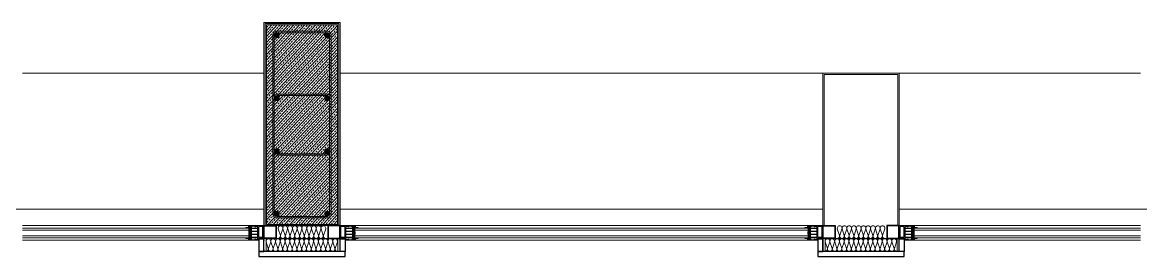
# Model space of a CAD drawing. Header units: metres. Extents: x -175 to 101, y -7 to 93.
# Drawn here: x -65.154 to -60.754, y 43.753 to 44.676 of the extents above; entities that cross this region are included whole.
import ezdxf

# ---------------------------------------------------------------- set-up
doc = ezdxf.new("R2010")
doc.units = ezdxf.units.M
doc.linetypes.add('GESTRICHELT', pattern=[0.75, 0.5, -0.25])
for name, color, linetype, lineweight, transparency in [('DC_AISLAMIENTO', 14, 'Continuous', 9, 0.3), ('DC_ARMADURA', 251, 'Continuous', 9, 0.3), ('DC_SOMBREADO', 252, 'Continuous', 9, 0.4), ('DC_TRANSPARENTE', 251, 'Continuous', 9, 0.4)]:
    doc.layers.add(name, color=color, linetype=linetype, lineweight=lineweight, transparency=transparency)
doc.layers.add('DC_LINEA', color=251, linetype='Continuous', lineweight=9)
pattern_1 = [(45, (2441.5511178, 6260.1290218), (-0.00112253201513, 0.00112253201513), []), (135, (2441.5511178, 6260.1290218), (-0.00112253201513, -0.00112253201513), [])]

# ---------------------------------------------------------------- blocks, each defined once
blk = doc.blocks.new('AISLM1')
at = {"layer": 'DC_AISLAMIENTO'}
for p, q in [((-6235.44, 2491.68), (-6235.419, 2491.743)), ((-6235.417, 2491.743), (-6235.396, 2491.68))]:
    blk.add_line(p, q, dxfattribs=at)
for centre, start, end in [((-6235.44, 2491.749), 345, 90), ((-6235.395, 2491.749), 90, 195), ((-6235.418, 2491.674), 165.0001, 15)]:
    blk.add_arc(centre, 0.0225, start, end, dxfattribs=at)
blk = doc.blocks.new('C70')
at = {"const_width": 2}
for points in [[(-34.5, 1.3), (-34.5, 29)], [(-33.3, 0), (-32, 0)], [(-29.9, 1.1), (-26.1, 1.1)], [(23, 0), (-24, 0)], [(28.9, 1.1), (25, 1.1)], [(32.2, 0), (30.9, 0)], [(33.5, 1.3), (33.5, 29)]]:
    blk.add_lwpolyline(points, dxfattribs=at)
for points in [[(-33.3, 0, -0.414214), (-34.5, 1.3)], [(-29.9, 1.1, 0.247529), (-31, 0.5, -0.247529), (-32, 0)], [(-24, 0, -0.247529), (-25.1, 0.5, 0.247529), (-26.1, 1.1)], [(23, 0, 0.247529), (24, 0.5, -0.247529), (25, 1.1)], [(28.9, 1.1, -0.247529), (29.9, 0.5, 0.247529), (30.9, 0)], [(32.2, 0, 0.414214), (33.5, 1.3)]]:
    blk.add_lwpolyline(points, format="xyb", dxfattribs=at)
blk = doc.blocks.new('VENT555')
for p, q in [((2383.4051, 1578.1346), (2383.4051, 1578.1277)), ((2383.4051, 1578.1261), (2383.4051, 1578.1155)), ((2383.4051, 1578.1139), (2383.4051, 1578.1034)), ((2383.4084, 1578.125), (2383.4084, 1578.0833)), ((2383.4251, 1578.125), (2383.4251, 1578.0833)), ((2383.4051, 1578.1023), (2383.4051, 1578.0917)), ((2383.4051, 1578.0901), (2383.4051, 1578.0833))]:
    blk.add_line(p, q)
at = {"layer": 'DC_LINEA', "color": 7, "lineweight": 0}
for p, q in [((2383.3127, 1578.1277), (2382.4784, 1578.1277)), ((2382.4784, 1578.1198), (2383.3127, 1578.1198)), ((2383.3698, 1578.1277), (2383.3127, 1578.1277)), ((2383.3127, 1578.1198), (2383.3698, 1578.1198)), ((2383.3677, 1578.1335), (2383.3677, 1578.1378)), ((2383.3677, 1578.1378), (2383.4084, 1578.1378)), ((2383.3709, 1578.1335), (2383.3677, 1578.1335)), ((2383.3767, 1578.1356), (2383.3693, 1578.1356)), ((2383.3693, 1578.1356), (2383.3693, 1578.1346)), ((2383.3693, 1578.1346), (2383.3709, 1578.1346)), ((2383.3698, 1578.1198), (2383.3698, 1578.1277)), ((2383.3709, 1578.1346), (2383.3709, 1578.1341)), ((2383.3709, 1578.1341), (2383.3709, 1578.1335)), ((2383.3751, 1578.1335), (2383.3751, 1578.1346)), ((2383.3751, 1578.1346), (2383.3767, 1578.1346)), ((2383.3815, 1578.1335), (2383.3751, 1578.1335)), ((2383.3767, 1578.1346), (2383.3767, 1578.1356)), ((2383.3778, 1578.0864), (2383.3778, 1578.1314)), ((2383.3778, 1578.1314), (2383.3794, 1578.1314)), ((2383.3794, 1578.1314), (2383.3794, 1578.1277)), ((2383.3794, 1578.1277), (2383.4051, 1578.1277)), ((2383.4051, 1578.1261), (2383.3794, 1578.1261)), ((2383.3794, 1578.1261), (2383.3794, 1578.1155)), ((2383.3794, 1578.1155), (2383.4051, 1578.1155)), ((2383.3794, 1578.1034), (2383.3794, 1578.1139)), ((2383.3794, 1578.1139), (2383.4051, 1578.1139)), ((2383.3946, 1578.1356), (2383.3799, 1578.1356)), ((2383.3799, 1578.1356), (2383.3799, 1578.1346)), ((2383.3799, 1578.1346), (2383.3815, 1578.1346)), ((2383.3815, 1578.1346), (2383.3815, 1578.1335)), ((2383.3936, 1578.1335), (2383.3936, 1578.1346)), ((2383.3936, 1578.1346), (2383.3946, 1578.1346)), ((2383.3967, 1578.1335), (2383.3936, 1578.1335)), ((2383.3946, 1578.1346), (2383.3946, 1578.1356)), ((2383.4051, 1578.1346), (2383.3967, 1578.1346)), ((2383.3967, 1578.1346), (2383.3967, 1578.1335)), ((2383.4084, 1578.1378), (2383.4084, 1578.1282)), ((2383.4084, 1578.1282), (2383.4284, 1578.1282)), ((2383.4084, 1578.125), (2383.4251, 1578.125)), ((2383.3127, 1578.0981), (2382.4784, 1578.0981)), ((2382.4784, 1578.0901), (2383.3127, 1578.0901)), ((2383.3698, 1578.0981), (2383.3127, 1578.0981)), ((2383.3127, 1578.0901), (2383.3698, 1578.0901)), ((2383.3709, 1578.0843), (2383.3677, 1578.0843)), ((2383.3677, 1578.0843), (2383.3677, 1578.0801)), ((2383.3677, 1578.0801), (2383.4084, 1578.0801)), ((2383.3693, 1578.0822), (2383.3693, 1578.0833)), ((2383.3693, 1578.0833), (2383.3709, 1578.0833)), ((2383.3767, 1578.0822), (2383.3693, 1578.0822)), ((2383.3698, 1578.0901), (2383.3698, 1578.0981)), ((2383.3709, 1578.0838), (2383.3709, 1578.0843)), ((2383.3709, 1578.0833), (2383.3709, 1578.0838)), ((2383.3815, 1578.0843), (2383.3751, 1578.0843)), ((2383.3751, 1578.0843), (2383.3751, 1578.0833)), ((2383.3751, 1578.0833), (2383.3767, 1578.0833)), ((2383.3767, 1578.0833), (2383.3767, 1578.0822)), ((2383.3794, 1578.0864), (2383.3778, 1578.0864)), ((2383.4051, 1578.1034), (2383.3794, 1578.1034)), ((2383.4051, 1578.1023), (2383.3794, 1578.1023)), ((2383.3794, 1578.1023), (2383.3794, 1578.0917)), ((2383.3794, 1578.0917), (2383.4051, 1578.0917)), ((2383.4051, 1578.0901), (2383.3794, 1578.0901)), ((2383.3794, 1578.0901), (2383.3794, 1578.0864)), ((2383.3799, 1578.0822), (2383.3799, 1578.0833)), ((2383.3799, 1578.0833), (2383.3815, 1578.0833)), ((2383.3946, 1578.0822), (2383.3799, 1578.0822)), ((2383.3815, 1578.0833), (2383.3815, 1578.0843)), ((2383.3967, 1578.0843), (2383.3936, 1578.0843)), ((2383.3936, 1578.0843), (2383.3936, 1578.0833)), ((2383.3936, 1578.0833), (2383.3946, 1578.0833)), ((2383.3946, 1578.0833), (2383.3946, 1578.0822)), ((2383.3967, 1578.0833), (2383.3967, 1578.0843)), ((2383.4051, 1578.0833), (2383.3967, 1578.0833)), ((2383.4251, 1578.0833), (2383.4084, 1578.0833)), ((2383.4284, 1578.0801), (2383.4084, 1578.0801))]:
    blk.add_line(p, q, dxfattribs=at)
at = {"layer": 'DC_LINEA', "color": 8, "lineweight": 0, "true_color": 0x767676}
for points in [[(2383.3677, 1578.1378), (2383.3127, 1578.1378), (2382.4784, 1578.1378)], [(2383.3698, 1578.1198), (2383.3693, 1578.1087), (2383.3698, 1578.0981)], [(2383.3677, 1578.0801), (2383.3127, 1578.0801), (2382.4784, 1578.0801)]]:
    blk.add_lwpolyline(points, dxfattribs=at)
at = {"layer": 'DC_LINEA', "color": 7, "lineweight": 0}
blk.add_lwpolyline([(2383.3725, 1578.1134), (2383.3735, 1578.115), (2383.3735, 1578.1198), (2383.3725, 1578.1214), (2383.3725, 1578.1288), (2383.3577, 1578.1288), (2383.3577, 1578.1303), (2383.3762, 1578.1303), (2383.3762, 1578.0875), (2383.3577, 1578.0875), (2383.3577, 1578.0891), (2383.3725, 1578.0891), (2383.3725, 1578.0965), (2383.3735, 1578.0975), (2383.3735, 1578.1028), (2383.3725, 1578.1044)], close=True, dxfattribs=at)
at = {"layer": 'DC_LINEA', "color": 8, "lineweight": 5, "true_color": 0x767676}
blk.add_lwpolyline([(2383.3725, 1578.1303), (2383.373, 1578.1303)], dxfattribs=at)
at = {"layer": 'DC_LINEA', "lineweight": 25}
for points in [[(2383.4284, 1578.0801), (2383.4765, 1578.0801), (2383.4765, 1578.1311), (2383.4284, 1578.1311)], [(2383.4296, 1578.0813), (2383.4755, 1578.0813), (2383.4755, 1578.1299), (2383.4296, 1578.1299)]]:
    blk.add_lwpolyline(points, close=True, dxfattribs=at)
blk = doc.blocks.new('PILAR DE ACEROO')
at = {"layer": 'DC_SOMBREADO', "linetype": 'Continuous', "true_color": 0x000000, "transparency": 33554495}
h = blk.add_hatch(color=18, dxfattribs=at)
h.dxf.hatch_style = 1
h.paths.add_polyline_path([(-6241.0549, 2490.2542), (-6241.3449, 2490.2542), (-6241.3449, 2489.4592), (-6241.0549, 2489.4592)])
h.paths.add_polyline_path([(-6241.0599, 2490.2492), (-6241.0599, 2489.4642), (-6241.3399, 2489.4642), (-6241.3399, 2490.2492)], flags=16)
at = {"layer": 'DC_LINEA', "linetype": 'Continuous'}
for points in [[(-6241.3449, 2489.4592), (-6241.0549, 2489.4592), (-6241.0549, 2490.2542), (-6241.3449, 2490.2542)], [(-6241.3399, 2489.4642), (-6241.0599, 2489.4642), (-6241.0599, 2490.2492), (-6241.3399, 2490.2492)]]:
    blk.add_lwpolyline(points, close=True, dxfattribs=at)
blk = doc.blocks.new('PILAR')
at = {"layer": 'DC_ARMADURA'}
h = blk.add_hatch(color=256, dxfattribs=at)
edge = h.paths.add_edge_path()
edge.add_arc((-6240.6805, 2491.3112), 0.01, 0, 360)
h = blk.add_hatch(color=256, dxfattribs=at)
edge = h.paths.add_edge_path()
edge.add_arc((-6240.4825, 2491.3112), 0.01, 0, 360)
h = blk.add_hatch(color=256, dxfattribs=at)
edge = h.paths.add_edge_path()
edge.add_arc((-6240.6805, 2491.0641), 0.01, 0, 360)
h = blk.add_hatch(color=256, dxfattribs=at)
edge = h.paths.add_edge_path()
edge.add_arc((-6240.4825, 2491.0641), 0.01, 0, 360)
h = blk.add_hatch(color=256, dxfattribs=at)
edge = h.paths.add_edge_path()
edge.add_arc((-6240.6805, 2490.8554), 0.01, 0, 360)
h = blk.add_hatch(color=256, dxfattribs=at)
edge = h.paths.add_edge_path()
edge.add_arc((-6240.4825, 2490.8554), 0.01, 0, 360)
h = blk.add_hatch(color=256, dxfattribs=at)
edge = h.paths.add_edge_path()
edge.add_arc((-6240.6805, 2490.6082), 0.01, 0, 360)
h = blk.add_hatch(color=256, dxfattribs=at)
edge = h.paths.add_edge_path()
edge.add_arc((-6240.4825, 2490.6082), 0.01, 0, 360)
at = {"layer": 'DC_SOMBREADO', "linetype": 'Continuous', "true_color": 0x000000, "transparency": 33554495}
h = blk.add_hatch(dxfattribs=at)
h.set_pattern_fill('BRASS', color=18, scale=0.0025, angle=47)
h.set_pattern_definition([(47, (0.165137, -2.296176), (-0.011610240013, 0.010826723966), []), (47, (0.159331, -2.290762), (-0.011610240013, 0.010826723966), [0.0079375, -0.00396875])])
h.paths.add_polyline_path([(-6240.4415, 2491.3522), (-6240.7215, 2491.3522), (-6240.7215, 2490.5672), (-6240.4415, 2490.5672)])
at = {"layer": 'DC_ARMADURA'}
for p, q in [((-6240.6905, 2490.8429), (-6240.6905, 2490.6082)), ((-6240.4725, 2490.6082), (-6240.4725, 2490.8429)), ((-6240.6805, 2490.5982), (-6240.4825, 2490.5982))]:
    blk.add_line(p, q, dxfattribs=at)
for points in [[(-6240.6965, 2490.6082, 0.414214), (-6240.6805, 2490.5922), (-6240.4825, 2490.5922, 0.414214), (-6240.4665, 2490.6082), (-6240.4665, 2491.3112, 0.414214), (-6240.4825, 2491.3272), (-6240.6805, 2491.3272, 0.414214), (-6240.6965, 2491.3112)], [(-6240.4725, 2491.3112, 0.414214), (-6240.4825, 2491.3212), (-6240.6805, 2491.3212, 0.414214), (-6240.6905, 2491.3112), (-6240.6905, 2490.8554, 0.414214), (-6240.6805, 2490.8454), (-6240.4825, 2490.8454, 0.414214), (-6240.4725, 2490.8554)]]:
    blk.add_lwpolyline(points, format="xyb", close=True, dxfattribs=at)
for points in [[(-6240.4725, 2491.0766, 0.170404), (-6240.4825, 2491.0801), (-6240.6805, 2491.0801, 0.170404), (-6240.6905, 2491.0766)], [(-6240.4725, 2491.0641, 0.414214), (-6240.4825, 2491.0741), (-6240.6805, 2491.0741, 0.414214), (-6240.6905, 2491.0641)], [(-6240.6965, 2490.8554, 0.414214), (-6240.6805, 2490.8394), (-6240.4825, 2490.8394, 0.414214), (-6240.4665, 2490.8554)]]:
    blk.add_lwpolyline(points, format="xyb", dxfattribs=at)
for centre in [(-6240.6805, 2491.3112), (-6240.4825, 2491.3112), (-6240.6805, 2491.0641), (-6240.4825, 2491.0641), (-6240.6805, 2490.8554), (-6240.4825, 2490.8554), (-6240.6805, 2490.6082), (-6240.4825, 2490.6082)]:
    blk.add_circle(centre, 0.01, dxfattribs=at)
for centre, start, end in [((-6240.6805, 2490.6082), 180, 270), ((-6240.4825, 2490.6082), 270, 0)]:
    blk.add_arc(centre, 0.01, start, end, dxfattribs=at)
at = {"layer": 'DC_LINEA', "linetype": 'Continuous'}
for p, q in [((-6240.7315, 2491.3572), (-6240.4315, 2491.3572)), ((-6240.7255, 2491.3572), (-6240.7265, 2491.3572))]:
    blk.add_line(p, q, dxfattribs=at)
blk.add_lwpolyline([(-6240.7315, 2491.3572), (-6240.7315, 2490.5572), (-6240.4315, 2490.5572), (-6240.4315, 2491.3572)], dxfattribs=at)
blk.add_blockref('PILAR DE ACEROO', (0.6184, 1.1031), dxfattribs=at)

msp = doc.modelspace()

# ---------------------------------------------------------------- hatches: boundary and pattern name
at = {"layer": 'DC_SOMBREADO', "transparency": 33554526}
h = msp.add_hatch(dxfattribs=at)
h.set_pattern_fill('NET', color=256, scale=0.0005, angle=45)
h.set_pattern_definition(pattern_1)
h.paths.add_polyline_path([(-63.9039, 43.7734), (-63.9049, 43.7734), (-63.9049, 43.8245), (-63.9039, 43.8245)])
h = msp.add_hatch(dxfattribs=at)
h.set_pattern_fill('NET', color=256, scale=0.0005, angle=45)
h.set_pattern_definition(pattern_1)
h.paths.add_polyline_path([(-61.7039, 43.7734), (-61.7049, 43.7734), (-61.7049, 43.8245), (-61.7039, 43.8245)])

# ---------------------------------------------------------------- linework, layer by layer
at = {"color": 0}
for p, q in [((-64.2191, 43.8227), (-64.2238, 43.8274)), ((-64.2238, 43.827), (-64.2234, 43.8274)), ((-64.2233, 43.8227), (-64.2186, 43.8274)), ((-64.2233, 43.8251), (-64.221, 43.8274)), ((-64.2215, 43.8227), (-64.2233, 43.8245)), ((-64.2167, 43.8227), (-64.2214, 43.8274)), ((-64.2209, 43.8227), (-64.2162, 43.8274)), ((-64.2143, 43.8227), (-64.219, 43.8274)), ((-64.2185, 43.8227), (-64.2141, 43.827)), ((-64.2146, 43.8254), (-64.2166, 43.8274)), ((-64.216, 43.8227), (-64.2145, 43.8242)), ((-64.214, 43.8272), (-64.2141, 43.8274)), ((-64.2139, 43.8272), (-64.2137, 43.8274)), ((-64.2094, 43.8227), (-64.2137, 43.827)), ((-64.2136, 43.8227), (-64.2089, 43.8274)), ((-64.2118, 43.8227), (-64.2134, 43.8242)), ((-64.2133, 43.8254), (-64.2113, 43.8274)), ((-64.207, 43.8227), (-64.2117, 43.8274)), ((-64.2112, 43.8227), (-64.2065, 43.8274)), ((-64.2046, 43.8227), (-64.2093, 43.8274)), ((-64.2088, 43.8227), (-64.2041, 43.8274)), ((-64.2046, 43.8251), (-64.2069, 43.8274)), ((-64.2063, 43.8227), (-64.2046, 43.8245)), ((-64.2041, 43.827), (-64.2045, 43.8274)), ((-63.8991, 43.8227), (-63.9038, 43.8274)), ((-63.9038, 43.827), (-63.9034, 43.8274)), ((-63.9033, 43.8227), (-63.8986, 43.8274)), ((-63.9033, 43.8251), (-63.901, 43.8274)), ((-63.9015, 43.8227), (-63.9033, 43.8245)), ((-63.8967, 43.8227), (-63.9014, 43.8274)), ((-63.9009, 43.8227), (-63.8962, 43.8274)), ((-63.8943, 43.8227), (-63.899, 43.8274)), ((-63.8985, 43.8227), (-63.8941, 43.827)), ((-63.8946, 43.8254), (-63.8966, 43.8274)), ((-63.896, 43.8227), (-63.8945, 43.8242)), ((-63.894, 43.8272), (-63.8942, 43.8274)), ((-63.8939, 43.8272), (-63.8937, 43.8274)), ((-63.8894, 43.8227), (-63.8937, 43.827)), ((-63.8936, 43.8227), (-63.8889, 43.8274)), ((-63.8918, 43.8227), (-63.8934, 43.8242)), ((-63.8933, 43.8254), (-63.8913, 43.8274)), ((-63.887, 43.8227), (-63.8917, 43.8274)), ((-63.8912, 43.8227), (-63.8865, 43.8274)), ((-63.8846, 43.8227), (-63.8893, 43.8274)), ((-63.8888, 43.8227), (-63.8841, 43.8274)), ((-63.8846, 43.8251), (-63.8869, 43.8274)), ((-63.8863, 43.8227), (-63.8846, 43.8245)), ((-63.8841, 43.827), (-63.8845, 43.8274)), ((-62.0191, 43.8227), (-62.0238, 43.8274)), ((-62.0238, 43.827), (-62.0234, 43.8274)), ((-62.0233, 43.8227), (-62.0186, 43.8274)), ((-62.0233, 43.8251), (-62.021, 43.8274)), ((-62.0215, 43.8227), (-62.0233, 43.8245)), ((-62.0167, 43.8227), (-62.0214, 43.8274)), ((-62.0209, 43.8227), (-62.0162, 43.8274)), ((-62.0143, 43.8227), (-62.019, 43.8274)), ((-62.0185, 43.8227), (-62.0141, 43.827)), ((-62.0146, 43.8254), (-62.0166, 43.8274)), ((-62.016, 43.8227), (-62.0145, 43.8242)), ((-62.014, 43.8272), (-62.0141, 43.8274)), ((-62.0139, 43.8272), (-62.0137, 43.8274)), ((-62.0094, 43.8227), (-62.0137, 43.827)), ((-62.0136, 43.8227), (-62.0089, 43.8274)), ((-62.0118, 43.8227), (-62.0134, 43.8242)), ((-62.0133, 43.8254), (-62.0113, 43.8274)), ((-62.007, 43.8227), (-62.0117, 43.8274)), ((-62.0112, 43.8227), (-62.0065, 43.8274)), ((-62.0046, 43.8227), (-62.0093, 43.8274)), ((-62.0088, 43.8227), (-62.0041, 43.8274)), ((-62.0046, 43.8251), (-62.0069, 43.8274)), ((-62.0063, 43.8227), (-62.0046, 43.8245)), ((-62.0041, 43.827), (-62.0045, 43.8274)), ((-61.6991, 43.8227), (-61.7038, 43.8274)), ((-61.7038, 43.827), (-61.7034, 43.8274)), ((-61.7033, 43.8227), (-61.6986, 43.8274)), ((-61.7033, 43.8251), (-61.701, 43.8274)), ((-61.7015, 43.8227), (-61.7033, 43.8245)), ((-61.6967, 43.8227), (-61.7014, 43.8274)), ((-61.7009, 43.8227), (-61.6962, 43.8274)), ((-61.6943, 43.8227), (-61.699, 43.8274)), ((-61.6985, 43.8227), (-61.6941, 43.827)), ((-61.6946, 43.8254), (-61.6966, 43.8274)), ((-61.696, 43.8227), (-61.6945, 43.8242)), ((-61.694, 43.8272), (-61.6942, 43.8274)), ((-61.6939, 43.8272), (-61.6937, 43.8274)), ((-61.6894, 43.8227), (-61.6937, 43.827)), ((-61.6936, 43.8227), (-61.6889, 43.8274)), ((-61.6918, 43.8227), (-61.6934, 43.8242)), ((-61.6933, 43.8254), (-61.6913, 43.8274)), ((-61.687, 43.8227), (-61.6917, 43.8274)), ((-61.6912, 43.8227), (-61.6865, 43.8274)), ((-61.6846, 43.8227), (-61.6893, 43.8274)), ((-61.6888, 43.8227), (-61.6841, 43.8274)), ((-61.6846, 43.8251), (-61.6869, 43.8274)), ((-61.6863, 43.8227), (-61.6846, 43.8245)), ((-61.6841, 43.827), (-61.6845, 43.8274))]:
    msp.add_line(p, q, dxfattribs=at)
for p, q in [((-64.1558, 43.8245), (-63.9521, 43.8245)), ((-61.9558, 43.8245), (-61.7521, 43.8245))]:
    msp.add_line(p, q)
for points in [[(-64.2039, 43.8274), (-64.2239, 43.8274), (-64.2239, 43.7734), (-64.2039, 43.7734)], [(-63.9039, 43.8274), (-63.8839, 43.8274), (-63.8839, 43.7734), (-63.9039, 43.7734)], [(-62.0039, 43.8274), (-62.0239, 43.8274), (-62.0239, 43.7734), (-62.0039, 43.7734)], [(-61.7039, 43.8274), (-61.6839, 43.8274), (-61.6839, 43.7734), (-61.7039, 43.7734)], [(-64.2239, 43.7534), (-63.8839, 43.7534), (-63.8839, 43.7734), (-64.2239, 43.7734)], [(-62.0239, 43.7534), (-61.6839, 43.7534), (-61.6839, 43.7734), (-62.0239, 43.7734)]]:
    msp.add_lwpolyline(points, close=True)
at = {"layer": 'DC_LINEA', "linetype": 'Continuous'}
for p, q in [((-65.1539, 44.4755), (-64.2039, 44.4755)), ((-62.9539, 44.4755), (-63.9039, 44.4755)), ((-62.9539, 44.4755), (-62.0039, 44.4755)), ((-60.7539, 44.4755), (-61.7039, 44.4755)), ((-64.2064, 43.8274), (-64.2039, 43.8274)), ((-62.0064, 43.8274), (-62.0039, 43.8274)), ((-64.2239, 43.8227), (-64.2139, 43.8227)), ((-64.2039, 43.8227), (-64.2139, 43.8227)), ((-64.2039, 43.8227), (-64.2039, 43.7734)), ((-63.9039, 43.8227), (-63.8939, 43.8227)), ((-63.9039, 43.8227), (-63.9039, 43.7734)), ((-63.8839, 43.8227), (-63.8939, 43.8227)), ((-62.0239, 43.8227), (-62.0139, 43.8227)), ((-62.0039, 43.8227), (-62.0139, 43.8227)), ((-62.0039, 43.8227), (-62.0039, 43.7734)), ((-61.7039, 43.8227), (-61.6939, 43.8227)), ((-61.7039, 43.8227), (-61.7039, 43.7734)), ((-61.6839, 43.8227), (-61.6939, 43.8227)), ((-63.9049, 43.7734), (-63.9039, 43.7734)), ((-61.7049, 43.7734), (-61.7039, 43.7734))]:
    msp.add_line(p, q, dxfattribs=at)
at = {"layer": 'DC_LINEA'}
for p, q in [((-63.9521, 43.8245), (-63.9521, 43.8755)), ((-61.7521, 43.8245), (-61.7521, 43.8755)), ((-63.9049, 43.7734), (-63.9049, 43.8245)), ((-63.9039, 43.7734), (-63.9039, 43.8245)), ((-61.7049, 43.7734), (-61.7049, 43.8245)), ((-61.7039, 43.7734), (-61.7039, 43.8245))]:
    msp.add_line(p, q, dxfattribs=at)
at = {"layer": 'DC_LINEA', "linetype": 'Continuous'}
for points in [[(-62.0039, 43.8755), (-62.0039, 44.4755), (-61.7039, 44.4755), (-61.7039, 43.8755)], [(-61.9989, 43.8755), (-61.9989, 44.4705), (-61.7089, 44.4705), (-61.7089, 43.8755)]]:
    msp.add_lwpolyline(points, dxfattribs=at)
at = {"layer": 'DC_LINEA'}
for centre, start, end in [((-64.2277, 43.825), 328.1961, 31.8039), ((-64.2102, 43.825), 148.1961, 211.8039), ((-64.2177, 43.825), 328.1961, 31.8039), ((-64.2002, 43.825), 148.1961, 211.8039), ((-63.9077, 43.825), 328.1961, 31.8039), ((-63.8902, 43.825), 148.1961, 211.8039), ((-63.8977, 43.825), 328.1961, 31.8039), ((-63.8802, 43.825), 148.1961, 211.8039), ((-62.0277, 43.825), 328.1961, 31.8039), ((-62.0102, 43.825), 148.1961, 211.8039), ((-62.0177, 43.825), 328.1961, 31.8039), ((-62.0002, 43.825), 148.1961, 211.8039), ((-61.7077, 43.825), 328.1961, 31.8039), ((-61.6902, 43.825), 148.1961, 211.8039), ((-61.6977, 43.825), 328.1961, 31.8039), ((-61.6802, 43.825), 148.1961, 211.8039)]:
    msp.add_arc(centre, 0.00443, start, end, dxfattribs=at)
at = {"layer": 'DC_TRANSPARENTE', "linetype": 'Continuous'}
for p, q in [((-65.9539, 43.9405), (-64.2039, 43.9405)), ((-63.9039, 43.9405), (-62.0039, 43.9405)), ((-61.7039, 43.9405), (-59.8039, 43.9405))]:
    msp.add_line(p, q, dxfattribs=at)
at = {"layer": 'DC_TRANSPARENTE', "linetype": 'GESTRICHELT', "ltscale": 15}
for p, q in [((-64.1953, 43.8238), (-64.1953, 43.7738)), ((-63.9125, 43.8238), (-63.9125, 43.7738)), ((-61.9953, 43.8238), (-61.9953, 43.7738)), ((-61.7125, 43.8238), (-61.7125, 43.7738))]:
    msp.add_line(p, q, dxfattribs=at)

# ---------------------------------------------------------------- block references
at = {"xscale": -1, "rotation": 180}
for p in [(-2447.6323, 1621.9556), (-2445.4323, 1621.9556)]:
    msp.add_blockref('VENT555', p, dxfattribs=at)
at = {"rotation": 180}
for p in [(2319.5244, 1621.9556), (2321.7244, 1621.9556)]:
    msp.add_blockref('VENT555', p, dxfattribs=at)
at = {"layer": 'DC_AISLAMIENTO', "linetype": 'Continuous', "xscale": 0.4166664258867374, "yscale": 0.4166664258867374, "zscale": 0.4166664258867374, "rotation": 180}
for p in [(-2662.2276, 1082.0624), (-2662.2089, 1082.0624), (-2662.1901, 1082.0624), (-2662.1714, 1082.0624), (-2662.1526, 1082.0624), (-2662.1339, 1082.0624), (-2662.1151, 1082.0624), (-2662.0964, 1082.0624), (-2662.0776, 1082.0624), (-2662.0589, 1082.0624), (-2660.0276, 1082.0624), (-2660.0089, 1082.0624), (-2659.9901, 1082.0624), (-2659.9714, 1082.0624), (-2659.9526, 1082.0624), (-2659.9339, 1082.0624), (-2659.9151, 1082.0624), (-2659.8964, 1082.0624), (-2659.8776, 1082.0624), (-2659.8589, 1082.0624), (-2662.2753, 1082.0114), (-2662.2565, 1082.0114), (-2662.2378, 1082.0114), (-2662.219, 1082.0114), (-2662.2003, 1082.0114), (-2662.1815, 1082.0114), (-2662.1628, 1082.0114), (-2662.144, 1082.0114), (-2662.1253, 1082.0114), (-2662.1065, 1082.0114), (-2662.0878, 1082.0114), (-2662.069, 1082.0114), (-2662.0503, 1082.0114), (-2662.0315, 1082.0114), (-2662.0128, 1082.0114), (-2660.0753, 1082.0114), (-2660.0565, 1082.0114), (-2660.0378, 1082.0114), (-2660.019, 1082.0114), (-2660.0003, 1082.0114), (-2659.9815, 1082.0114), (-2659.9628, 1082.0114), (-2659.944, 1082.0114), (-2659.9253, 1082.0114), (-2659.9065, 1082.0114), (-2659.8878, 1082.0114), (-2659.869, 1082.0114), (-2659.8503, 1082.0114), (-2659.8315, 1082.0114), (-2659.8128, 1082.0114)]:
    msp.add_blockref('AISLM1', p, dxfattribs=at)
at = {"layer": 'DC_LINEA', "transparency": 33554585, "xscale": 0.0007352691539901597, "yscale": 0.0007352691539901597, "zscale": 0.0007352691539901597, "rotation": 270}
for p in [(-64.2022, 43.7985), (-62.0022, 43.7985)]:
    msp.add_blockref('C70', p, dxfattribs=at)
at = {"layer": 'DC_SOMBREADO', "linetype": 'Continuous', "rotation": 180}
msp.add_blockref('PILAR', (-6304.6354, 2535.2327), dxfattribs=at)

doc.saveas('drawing.dxf')
